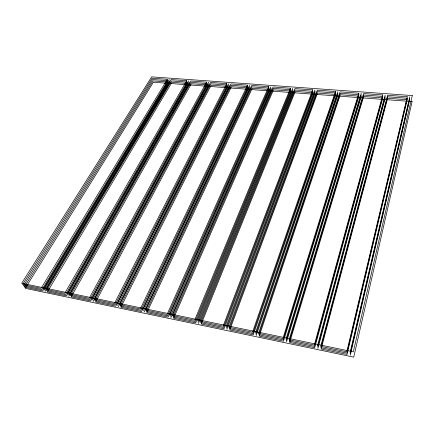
<?xml version="1.0" encoding="UTF-8"?>
<svg xmlns="http://www.w3.org/2000/svg" width="434" height="434" viewBox="0 0 434 434"><rect width="100%" height="100%" fill="white"/><g stroke="black" fill="none" stroke-linecap="round" stroke-linejoin="round"><path stroke-width="0.65" d="M350.097 352.473L409.761 96.907M350.211 353.808L409.712 98.409M350.319 355.131L409.669 99.912M317.9 348.361L385.202 98.1M317.498 345.714L385.186 95.122M317.699 347.043L385.197 96.614M286.272 340.5L361.272 94.862M286.554 341.818L361.327 96.332M285.984 339.176L361.218 93.381M256.228 335.482L338.032 94.607M255.501 332.851L337.826 91.688M255.865 334.169L337.929 93.147M226.873 329.352L315.285 92.919M226 326.731L314.992 90.028M226.439 328.044L315.138 91.476M197.942 322.115L292.89 89.843M198.446 323.417L293.075 91.276M197.437 320.802L292.7 88.411M170.334 316.37L271.152 88.254M170.898 317.666L271.38 89.67M169.759 315.062L270.924 86.833M144.197 312.089L250.185 88.097M142.938 309.496L249.648 85.286M143.567 310.798L249.919 86.697M118.298 306.681L229.467 86.561M117.614 305.395L229.163 85.172M116.925 304.098L228.859 83.778M93.164 301.435L209.215 85.064M92.431 300.154L208.879 83.686M91.688 298.863L208.542 82.308M68.767 296.341L189.414 83.599M67.981 295.066L189.045 82.232M67.194 293.78L188.671 80.865M45.076 291.393L170.047 82.162M43.405 288.849L169.238 79.455M44.241 290.124L169.645 80.811M412.099 101.589L353.721 357.139L25.194 288.312L153.403 82.232L412.099 101.589M412.3 95.572L353.319 351.828L21.7 283.25L151.683 76.861L412.3 95.572M407.276 96.722L346.788 351.79L320.71 346.381L387.616 95.296L407.276 96.722M407.233 98.23L346.907 353.119L320.9 347.705L387.622 96.793L407.233 98.23M407.195 99.728L347.026 354.442L321.095 349.028L387.622 98.279L407.195 99.728M382.788 97.921L314.715 347.699L289.641 342.459L363.692 96.505L382.788 97.921M382.766 94.948L314.303 345.046L289.087 339.817L363.589 93.554L382.766 94.948M382.777 96.435L314.509 346.375L289.364 341.146L363.638 95.035L382.777 96.435M358.913 94.688L283.185 339.855L258.859 334.793L340.24 93.315L358.913 94.688M358.972 96.153L283.478 341.173L259.217 336.106L340.337 94.775L358.972 96.153M358.853 93.212L282.892 338.531L258.507 333.475L340.142 91.856L358.853 93.212M335.623 92.979L252.881 333.551L229.342 328.646L317.395 91.645L335.623 92.979M335.732 94.433L253.25 334.864L229.765 329.959L317.536 93.088L335.732 94.433M335.52 91.52L252.507 332.227L228.908 327.334L317.254 90.191L335.52 91.52M313.044 92.751L223.993 328.75L201.251 324.003L295.272 91.438L313.044 92.751M312.74 89.865L223.103 326.129L200.253 321.388L294.903 88.574L312.74 89.865M312.892 91.314L223.548 327.442L200.752 322.701L295.087 90.006L312.892 91.314M290.693 89.686L195.143 321.529L173.052 316.934L273.306 88.411L290.693 89.686M290.883 91.113L195.653 322.836L173.616 318.231L273.529 89.827L290.883 91.113M290.498 88.254L194.627 320.221L172.488 315.626L273.078 86.99L290.498 88.254M269.237 89.507L168.191 317.102L146.828 312.637L252.284 88.254L269.237 89.507M269.009 88.097L167.616 315.8L146.209 311.346L252.018 86.849L269.009 88.097M268.776 86.675L167.041 314.498L145.585 310.044L251.758 85.444L268.776 86.675M248.091 87.945L141.571 311.541L120.853 307.212L231.517 86.713L248.091 87.945M247.819 86.54L140.936 310.25L120.175 305.927L231.219 85.324L247.819 86.54M247.548 85.135L140.301 308.948L119.491 304.63L230.921 83.93L247.548 85.135M227.118 85.026L115.059 304.863L94.916 300.67L210.886 83.833L227.118 85.026M227.421 86.409L115.748 306.149L95.643 301.95L211.222 85.21L227.421 86.409M226.808 83.632L114.37 303.572L94.178 299.379L210.55 82.455L226.808 83.632M207.219 84.918L90.695 300.914L71.176 296.84L191.372 83.74L207.219 84.918M206.877 83.54L89.952 299.634L70.395 295.565L191.009 82.379L206.877 83.54M206.535 82.162L89.203 298.348L69.608 294.285L190.64 81.006L206.535 82.162M187.087 82.091L65.577 294.561L46.584 290.612L171.566 80.952L187.087 82.091M187.461 83.453L66.369 295.836L47.415 291.881L171.962 82.303L187.461 83.453M186.707 80.724L64.78 293.281L45.754 289.337L171.164 79.596L186.707 80.724M168.132 82.021L42.744 290.905L24.326 287.058L152.974 80.898L168.132 82.021M167.725 80.67L41.908 289.635L23.452 285.794L152.546 79.558L167.725 80.67M167.318 79.313L41.067 288.36L22.579 284.525L152.112 78.212L167.318 79.313"/></g></svg>
